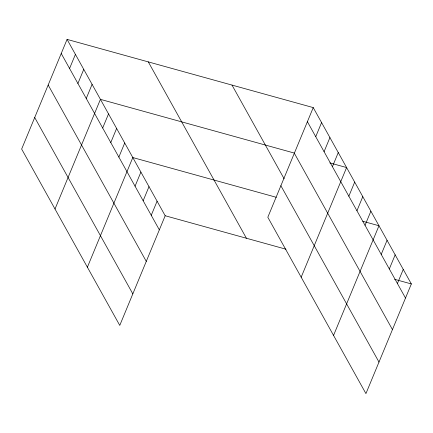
<?xml version="1.0" encoding="UTF-8"?>
<svg xmlns="http://www.w3.org/2000/svg" width="433" height="433" viewBox="0 0 433 433"><rect width="100%" height="100%" fill="white"/><g stroke="black" fill="none" stroke-linecap="round" stroke-linejoin="round"><path stroke-width="0.65" d="M67.072 39.392L21.65 149.055L119.762 325.405L165.184 215.742L67.072 39.392L313.238 107.595L411.35 283.945L365.928 393.608L267.816 217.258L313.238 107.595M69.567 68.49L75.412 54.379M77.908 83.477L83.753 69.372M86.248 98.47L92.094 84.359M55.007 209.015L100.429 99.352L294.375 153.087M102.681 128.006L108.526 113.901M110.778 142.554L116.618 128.449M118.869 157.103L124.715 142.998M87.385 267.21L132.807 157.547L276.33 197.313M135.058 186.201L140.904 172.096M143.15 200.75L148.995 186.645M151.247 215.304L157.092 201.193M315.738 136.693L321.578 122.582M324.073 151.685L329.919 137.575M332.414 166.673L338.26 152.562M301.173 277.217L346.595 167.555L329.832 162.911M348.846 196.209L354.692 182.104M356.944 210.757L362.784 196.652M365.035 225.306L370.881 211.201M333.551 335.413L378.972 225.75L362.854 221.285M381.224 254.409L387.07 240.299M389.316 268.958L395.161 254.848M397.413 283.507L403.258 269.396M165.184 215.742L285.996 249.213M394.587 279.301L411.35 283.945M307.398 121.705L405.505 298.056M294.337 153.239L392.444 329.589M232.007 85.09L284.14 178.802M280.876 185.725L378.989 362.075M148.308 61.897L246.42 238.247M61.232 53.497L159.339 229.853M48.171 85.03L146.278 261.38M34.71 117.522L132.823 293.872"/></g></svg>
